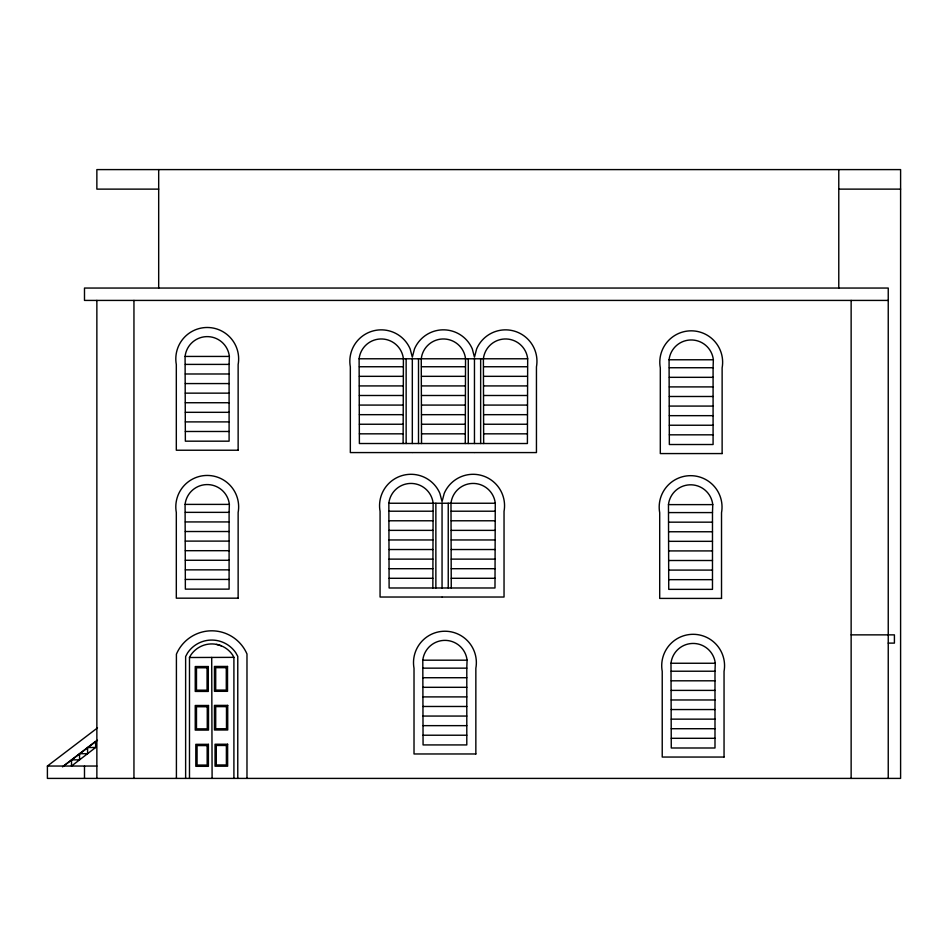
<?xml version="1.0" encoding="UTF-8"?>
<svg xmlns="http://www.w3.org/2000/svg" width="948" height="948" viewBox="0 0 948 948"><rect width="100%" height="100%" fill="white"/><g stroke="black" fill="none" stroke-linecap="round" stroke-linejoin="round"><path stroke-width="1.42" d="M229.096 364.399L229.369 356.436L185.085 356.436L185.358 441.176L229.096 441.176L229.096 364.399L185.358 364.399M229.096 512.358L229.369 504.395L185.085 504.395L185.358 589.135L229.096 589.135L229.096 512.358L185.358 512.358M403.113 443.522L403.398 358.782A22.278 22.278 0 0 0 359.114 358.782L359.387 443.522L527.408 443.522L527.681 358.782A22.278 22.278 0 0 0 483.397 358.782L483.67 443.522M432.845 587.985L433.129 503.246A22.278 22.278 0 0 0 388.846 503.246L389.118 587.985L494.986 587.985L495.271 503.246A22.278 22.278 0 0 0 450.987 503.246L451.26 587.985M465.267 443.522L465.539 358.782A22.278 22.278 0 0 0 421.256 358.782L421.528 443.522M466.795 668.15L467.08 660.187L422.796 660.187L423.069 744.927L466.795 744.927L466.795 668.15L423.069 668.15M713.086 367.741L713.358 359.778L669.075 359.778L669.347 444.517L713.086 444.517L713.086 367.741L669.347 367.741M712.481 512.584L712.754 504.62L668.47 504.62L668.743 589.36L712.481 589.36L712.481 512.584L668.743 512.584M714.993 671.22L715.278 663.256L670.994 663.256L671.267 747.996L714.993 747.996L714.993 671.22L671.267 671.22M189.482 778.403L189.482 657.509L190.844 655.009A25.241 25.241 0 0 1 232.556 654.902L233.907 657.355L233.907 778.403M63.48 766.043L95.63 741.312L95.63 747.498L71.515 766.043L71.515 759.858L79.549 759.858L79.549 753.684L87.583 753.684L87.583 747.498L95.63 747.498M158.683 189.126L96.862 189.126L96.862 169.597L900.6 169.597L900.6 778.403L47.4 778.403L47.4 766.043L97.49 727.898M62.544 766.873L97.49 740.27M189.482 657.509L233.907 657.355M838.779 189.126L900.6 189.126M888.24 300.421L84.49 300.421L84.49 288.05L888.24 288.05L888.24 778.403M359.114 358.782L527.681 358.782M359.387 366.746L403.113 366.746M421.528 366.746L465.267 366.746M483.67 366.746L527.408 366.746M185.358 373.986L229.096 373.986M359.387 376.332L403.113 376.332M421.528 376.332L465.267 376.332M483.67 376.332L527.408 376.332M669.347 377.328L713.086 377.328M185.358 383.573L229.096 383.573M359.387 385.919L403.113 385.919M421.528 385.919L465.267 385.919M483.67 385.919L527.408 385.919M669.347 386.903L713.086 386.903M185.358 393.147L229.096 393.147M359.387 395.494L403.113 395.494M421.528 395.494L465.267 395.494M483.67 395.494L527.408 395.494M669.347 396.489L713.086 396.489M185.358 402.734L229.096 402.734M359.387 405.08L403.113 405.08M421.528 405.08L465.267 405.08M483.67 405.08L527.408 405.08M669.347 406.076L713.086 406.076M185.358 412.321L229.096 412.321M359.387 414.667L403.113 414.667M421.528 414.667L465.267 414.667M483.67 414.667L527.408 414.667M669.347 415.662L713.086 415.662M185.358 421.896L229.096 421.896M359.387 424.242L403.113 424.242M421.528 424.242L465.267 424.242M483.67 424.242L527.408 424.242M669.347 425.237L713.086 425.237M185.358 431.482L229.096 431.482M359.387 433.829L403.113 433.829M421.528 433.829L465.267 433.829M483.67 433.829L527.408 433.829M669.347 434.824L713.086 434.824M412.167 452.575L350.333 452.575L350.333 366.9A31.426 31.426 0 0 1 410.152 348.935L412.321 357.171L414.489 348.935A31.426 31.426 0 0 1 472.305 348.935L474.462 357.171L476.631 348.935A31.426 31.426 0 0 1 536.45 366.9L536.45 452.575L474.628 452.575M412.487 452.575L474.308 452.575M388.846 503.246L495.271 503.246M389.118 511.209L432.845 511.209M451.26 511.209L494.986 511.209M389.118 520.784L432.845 520.784M451.26 520.784L494.986 520.784M185.358 521.933L229.096 521.933M668.743 522.17L712.481 522.17M389.118 530.37L432.845 530.37M451.26 530.37L494.986 530.37M185.358 531.52L229.096 531.52M668.743 531.757L712.481 531.757M389.118 539.957L432.845 539.957M451.26 539.957L494.986 539.957M185.358 541.107L229.096 541.107M668.743 541.332L712.481 541.332M389.118 549.532L432.845 549.532M451.26 549.532L494.986 549.532M185.358 550.693L229.096 550.693M668.743 550.918L712.481 550.918M389.118 559.119L432.845 559.119M451.26 559.119L494.986 559.119M185.358 560.268L229.096 560.268M668.743 560.505L712.481 560.505M389.118 568.705L432.845 568.705M451.26 568.705L494.986 568.705M185.358 569.855L229.096 569.855M668.743 570.092L712.481 570.092M389.118 578.292L432.845 578.292M451.26 578.292L494.986 578.292M185.358 579.441L229.096 579.441M668.743 579.666L712.481 579.666M441.898 597.027L380.065 597.027L380.065 511.363A31.426 31.426 0 0 1 439.884 493.387L442.052 501.622L444.221 493.387A31.426 31.426 0 0 1 504.04 511.363L504.04 597.027L442.218 597.027M851.138 634.864L894.414 634.864L894.414 643.111L888.24 643.111M423.069 677.725L466.795 677.725M671.267 680.806L714.993 680.806M423.069 687.312L466.795 687.312M671.267 690.393L714.993 690.393M423.069 696.899L466.795 696.899M671.267 699.968L714.993 699.968M423.069 706.473L466.795 706.473M671.267 709.554L714.993 709.554M423.069 716.06L466.795 716.06M671.267 719.141L714.993 719.141M423.069 725.647L466.795 725.647M671.267 728.716L714.993 728.716M423.069 735.221L466.795 735.221M671.267 738.302L714.993 738.302M47.4 766.043L96.862 766.043M216.547 644.391L221.251 645.789M211.7 657.426L212.103 778.403M851.138 300.421L851.138 778.403M838.779 169.597L838.779 288.05M480.648 358.782L480.648 443.522M474.462 358.782L474.462 443.522M468.288 358.782L468.288 443.522M448.238 503.246L448.238 587.985M442.052 503.246L442.052 587.985M435.867 503.246L435.867 587.985M418.506 358.782L418.506 443.522M412.321 358.782L412.321 443.522M406.147 358.782L406.147 443.522M246.978 778.403L246.978 653.99A38.382 38.382 0 0 0 176.411 654.179L176.411 778.403M237.77 778.403L237.77 656.36L235.744 652.71A29.115 29.115 0 0 0 187.633 652.828L185.63 656.526L185.63 778.403M158.683 169.597L158.683 288.05M133.952 300.421L133.952 778.403M96.862 300.421L96.862 778.403M84.49 766.043L84.49 778.403M422.796 660.187A22.278 22.278 0 0 1 467.08 660.187M670.994 663.256A22.278 22.278 0 0 1 715.278 663.256M185.085 356.436A22.278 22.278 0 0 1 229.369 356.436M669.075 359.778A22.278 22.278 0 0 1 713.358 359.778M185.085 504.395A22.278 22.278 0 0 1 229.369 504.395M668.47 504.62A22.278 22.278 0 0 1 712.754 504.62M238.138 450.229L176.316 450.229L176.316 364.553A31.426 31.426 0 0 1 207.233 327.487A31.426 31.426 0 0 1 238.138 364.553L238.138 450.229M722.127 453.571L660.306 453.571L660.306 367.895A31.426 31.426 0 0 1 691.211 330.828A31.426 31.426 0 0 1 722.127 367.895L722.127 453.571M238.138 598.176L176.316 598.176L176.316 512.513A31.426 31.426 0 0 1 207.233 475.446A31.426 31.426 0 0 1 238.138 512.513L238.138 598.176M721.523 598.413L659.701 598.413L659.701 512.75A31.426 31.426 0 0 1 690.606 475.671A31.426 31.426 0 0 1 721.523 512.75L721.523 598.413M208.299 666.539L195.241 666.539L195.241 691.424L208.299 691.424L208.299 666.539M227.52 666.444L214.461 666.444L214.461 691.317L227.52 691.317L227.52 666.444M207.067 667.783L196.485 667.783L196.485 690.18L207.067 690.18L207.067 667.783M226.288 667.676L215.706 667.676L215.706 690.085L226.288 690.085L226.288 667.676M208.501 705.49L195.241 705.49L195.241 730.09L208.501 730.09L208.501 705.49M227.721 705.395L214.461 705.395L214.461 729.984L227.721 729.984L227.721 705.395M226.489 706.627L215.706 706.627L215.706 728.751L226.489 728.751L226.489 706.627M207.268 706.734L196.485 706.734L196.485 728.846L207.268 728.846L207.268 706.734M227.627 744.239L215.042 744.239L215.042 766.209L227.627 766.209L227.627 744.239M208.406 744.334L195.821 744.334L195.821 766.316L208.406 766.316L208.406 744.334M207.162 745.578L197.066 745.578L197.066 765.072L207.162 765.072L207.162 745.578M226.382 745.472L216.286 745.472L216.286 764.977L226.382 764.977L226.382 745.472M475.849 753.968L414.015 753.968L414.015 668.304A31.426 31.426 0 0 1 444.932 631.226A31.426 31.426 0 0 1 475.849 668.304L475.849 753.968M724.047 757.049L662.225 757.049L662.225 671.374A31.426 31.426 0 0 1 693.13 634.307A31.426 31.426 0 0 1 724.047 671.374L724.047 757.049"/></g></svg>
